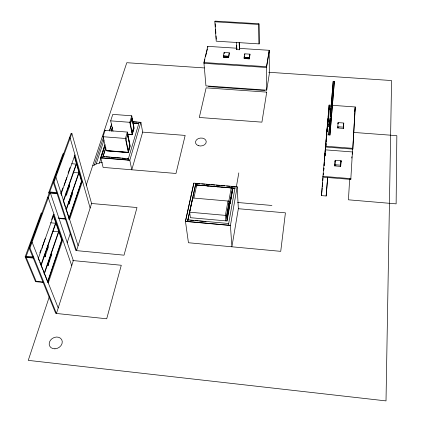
<?xml version="1.0" encoding="UTF-8"?>
<svg xmlns="http://www.w3.org/2000/svg" width="422" height="422" viewBox="0 0 422 422"><rect width="100%" height="100%" fill="white"/><g stroke="black" fill="none" stroke-linecap="round" stroke-linejoin="round"><path stroke-width="0.63" d="M350.803 179.413L352.439 151.957L325.251 149.836L322.877 177.124L350.803 179.413L350.893 178.654L322.935 176.364L321.506 195.602L326.148 195.993L327.678 177.367M355.15 107.747L352.766 149.124L325.462 147.004L329.107 105.089L355.24 106.961L352.85 148.344L352.18 154.22M349.674 178.844L348.435 199.812L396.126 203.863L396.844 135.662L353.736 132.424M335.2 160.276L334.751 165.925L340.628 166.395L341.055 160.74L335.2 160.276L335.121 161.61L335.121 161.183M340.649 166.115L341.034 161.009M343.392 128.114L343.777 123.013L338.101 122.596L337.679 127.961L343.371 128.383L343.656 124.258M323.801 169.528L323.896 167.982L323.685 170.578M324.085 165.429L324.323 162.206M324.423 160.919L325.52 146.228L352.85 148.344M325.162 153.059L325.04 155.697M325.309 151.087L325.557 147.8M325.705 145.827L328.005 118.872L327.351 126.553M325.388 151.092L325.584 148.465L325.373 151.408M325.779 145.833L325.979 143.206M326.127 141.233L326.422 137.287M326.628 136.158L326.818 133.595M326.966 131.675L327.256 127.834M326.702 136.164L326.844 134.243M327.282 128.478L327.039 131.68L327.235 129.76M327.425 126.558L327.667 123.356M327.831 122.011L328.126 118.139M328.221 116.847L329.107 105.089M329.793 123.245L329.545 126.458L328.021 126.347L329.535 106.777L331.091 106.887M334.894 164.733L335.163 161.188M328.77 134.956L333.19 81.351L334.356 81.43L329.946 135.045L328.77 134.956L330.162 118.545M329.893 121.958L330.199 118.097M330.299 116.81L331.043 107.441M333.19 81.351L331.164 106.729M329.946 135.045L334.356 81.43M326.148 195.993L327.651 177.514M328.021 126.347L328.211 124.152M321.506 195.602L322.176 187.901M322.287 186.619L322.624 182.768M322.793 180.843L323.015 178.279M323.294 175.072L323.463 173.147M324.138 165.646L324.302 163.462M324.529 161.114L324.755 158.276M324.982 155.94L325.135 153.729M325.826 145.965L325.99 143.928M326.217 141.423L326.443 138.833M326.67 136.243L326.839 134.296M325.436 151.123L325.552 149.815M325.895 145.896L326.006 144.588M326.29 141.323L326.401 140.014M329.535 106.777L329.339 108.981L330.901 109.092M338.101 122.596L338.027 123.92L338.027 123.482M337.679 127.961L337.79 126.716L343.492 127.143M334.751 165.925L334.862 164.707L340.749 165.181M338.222 127.623L338.908 127.676M336.023 165.619L335.305 165.64M343.371 128.383L343.54 127.075L343.439 128.114M341.055 160.74L340.934 162.032L341.082 161.014M340.628 166.395L340.797 165.097M354.723 111.624L355.24 106.961M351.748 158.044L351.89 156.773M237.19 48.245L207.777 46.357L203.9 62.53L205.952 85.893L266.709 90.144L269.331 73.792L269.215 50.302L239.802 48.414M266.709 90.144L266.514 66.697L269.215 50.302M269.22 51.088L266.519 67.483L203.968 63.311M238.351 208.716L231.889 246.791L230.423 225.343L185.448 221.286L193.856 183.127L237.164 186.782L238.351 208.716L285.42 212.841L280.73 251.348L188.444 242.74L185.448 221.286M237.164 186.782L230.433 225.49L185.469 221.434L193.856 183.127M236.357 186.893L238.81 172.904M229.916 201.864L232.401 188.027L232.533 190.222L230.064 204.048L229.916 201.864L228.703 201.758L231.203 187.927M229.341 206.696L227.089 219.282L226.846 215.442L229.077 202.824L229.383 206.701L229.077 202.824M230.148 202.876L232.327 190.712L232.274 189.177L232.369 190.712L230.19 202.876L230.048 201.347L230.19 202.876M227.031 220.975L229.589 206.674L229.215 201.141L192.759 197.981L189.663 212.197L190.38 217.689L227.031 220.975L226.63 215.484L229.215 201.141M259.113 43.904L258.902 23.753L215.014 21.1L214.851 21.786L216.217 41.187L259.113 43.904L258.902 23.753M227.996 201.036L225.39 215.373L225.807 220.864M249.096 57.735L244.317 57.392L244.349 58.468L249.128 58.785L249.101 57.703M249.344 58.874L249.961 54.153L244.776 53.816L244.106 57.286L244.153 58.537L249.344 58.874L249.961 54.153M244.153 58.537L244.596 56.221M236.389 42.501L236.716 49.601L239.448 49.78L239.364 42.406M236.716 49.601L236.753 45.46M228.613 57.513L229.278 52.813L224.124 52.476L223.37 55.926L223.449 57.176L228.613 57.513L229.278 52.813M193.877 198.103L196.715 185.005L196.842 186.102M187.779 220.347L195.555 184.715M223.449 57.176L223.829 55.451M204.264 62.066L204.86 59.581M205.604 56.469L206.5 52.739M206.796 51.495L207.392 49.01M132.682 121.694L140.874 122.317L142.657 132.123L131.785 169.786L129.77 160.107L100.705 157.728L104.978 144.593M140.874 122.317L129.802 160.255L100.742 157.875L104.809 145.363M128.573 150.765L129.485 147.711M128.33 152.463L130.229 146.096L127.375 132.075L105.099 130.345L103 136.707L106.339 150.686L128.33 152.463L125.424 138.474L127.375 132.075M133.742 127.534L132.149 132.719L133.742 127.534L131.986 118.45L130.366 123.646L131.949 118.45M127.444 134.402L131.954 134.75L132.83 131.347M133.199 130.103L133.758 128.235M131.954 134.75L133.816 128.536M127.666 134.259L132.202 134.613L134.138 128.135L131.764 115.807L112.795 114.378L110.675 120.85L113.006 131.3M129.791 145.326L128.23 150.417L126.099 140.141L127.692 135.029L129.791 145.326L127.692 135.029M132.202 134.613L129.776 122.306L131.764 115.807M91.579 203.499L76.524 250.621L54.021 182.13L71.851 133.357L71.118 133.299L53.251 182.067L75.828 250.552L124.026 255.178L137.002 207.534L91.579 203.499L71.851 133.357M105.79 147.79L102.551 158.023M111.223 130.978L112.431 127.207M102.952 156.773L105.816 147.911M111.25 131.11L112.263 127.982M109.456 130.825L111.698 123.941M109.488 130.973L111.524 124.717M101.011 158.086L99.202 163.662L96.364 163.425M101.802 155.665L104.856 146.265M104.076 139.909L96 164.533L94.581 164.411M49.363 296.582L28.248 360.367L386.009 400.9L391.569 80.544L268.708 72.267M67.167 242.803L70.274 233.419M86.215 185.269L126.795 62.704L204.322 67.926M103.575 137.113L94.217 165.519L92.793 165.403M48.282 282.94L62.794 239.786L62.06 239.717L47.723 282.249M69.619 219.493L82.49 181.233L81.794 181.17L68.897 219.424M47.554 281.822L61.907 239.274M68.96 218.359L81.662 180.716M47.106 265.343L48.24 265.454L48.34 265.164L47.702 263.502M68.2 203.868L69.361 203.705L68.812 201.974M44.025 273.883L58.479 231.778L52.914 231.261M66.112 209.539L78.692 172.893L73.106 172.424M44.416 273.704L58.637 232.232L58.479 231.778M66.259 209.998L78.824 173.363L78.692 172.893M48.704 261.988L48.245 260.791L48.746 261.993L49.659 259.33M71.445 193.265L71.867 194.521L71.065 196.863L70.638 195.613M44.067 256.697L45.212 256.808L45.318 256.518L44.458 254.287M65.595 194.99L66.771 194.827L66.038 192.511M40.945 264.99L55.514 223.254L50.503 222.79M63.311 200.914L76.16 164.1L71.761 163.736M41.124 265.443L55.678 223.718L55.514 223.254M63.464 201.384L76.303 164.58L76.16 164.1M47.106 249.492L46.736 248.516L47.148 249.497L47.886 247.387L47.475 246.401M69.055 186.619L68.702 185.601L69.055 186.619L68.401 188.486L68.047 187.468M39.784 252.947L40.876 249.856M51.611 219.556L53.146 215.231M60.873 193.408L62.836 187.874M68.063 173.12L70.026 167.587M42.058 247.477L45.281 238.372M63.996 185.49L66.845 177.446M38.423 258.127L53.963 214.202M61.253 193.603L74.958 154.858M41.984 248.421L42.089 248.131M72.637 260.522L121.283 265.264L106.708 318.784L55.709 313.388L29.129 247.909L49.448 192.448L50.229 192.516L73.338 260.59L56.448 313.467L29.951 247.988L50.229 192.516M49.511 192.574L63.664 153.935L62.941 153.877L48.762 192.506L49.184 193.74M43.16 282.423L35.553 281.653L25.156 256.829L41.224 213.047L41.989 213.115L25.948 256.903L36.313 281.727M214.851 21.786L258.776 24.444M223.37 55.926L228.545 56.268M244.106 57.286L249.307 57.624M203.9 62.53L266.514 66.697M208.447 86.594L264.916 90.551M330.278 115.633L331.486 115.723M343.756 123.271L343.656 124.316M133.099 121.874L137.213 122.185M138.949 122.317L140.901 122.464M110.675 120.85L129.776 122.306M132.935 123.034L138.764 123.63L132.962 123.187M142.657 132.123L185.163 135.415L175.985 173.468L103.116 167.402L100.705 157.728M104.445 130.213L105.816 130.319M127.381 134.101L131.896 134.454M103 136.707L125.424 138.474M69.408 137.952L70.152 138.01L90.139 208.02M104.951 156.789L102.963 156.483L128.393 158.704L127.091 158.598M106.254 156.894L110.163 157.216M111.466 157.322L115.37 157.638M116.672 157.749L120.581 158.065M121.884 158.171L125.139 158.44M99.56 162.56L102.398 162.792M196.488 183.496L199.78 183.776M201.737 183.939L205.029 184.219M206.326 184.33L209.618 184.604M210.921 184.715L214.867 185.052M216.169 185.158L220.115 185.495M221.418 185.601L224.71 185.88M226.661 186.044L229.958 186.324M231.256 186.434L234.548 186.714M198.082 185.195L195.481 184.825L234.917 188.312L231.689 188.038M195.481 184.847L234.912 188.186M201.959 185.522L203.251 185.633M207.128 185.96L208.421 186.07M212.298 186.397L213.59 186.508M216.824 186.782L218.116 186.888M221.993 187.22L223.285 187.326M226.519 187.6L227.811 187.711M55.124 176.955L55.889 177.018L78.096 245.704M53.251 182.067L54.021 182.13M237.565 202.486L271.91 205.467M49.733 191.968L56.838 192.59M48.762 192.506L57.271 193.255M50.324 193.112L57.429 193.74M65.684 194.732L66.771 194.827M70.5 198.387L69.73 200.751L69.34 199.506M47.512 197.723L48.298 197.791L71.724 265.644M189.663 212.197L226.63 215.484M68.29 203.61L69.361 203.705M228.666 223.512L187.843 219.82L189.156 220.084M190.454 220.2L193.693 220.49M194.985 220.606L198.224 220.901M199.522 221.017L203.409 221.365M204.707 221.481L205.999 221.597M58.178 218.01L65.642 218.696M58.953 218.517L65.79 219.139M31.26 242.08L32.077 242.159L58.21 307.939M29.129 247.909L29.951 247.988M51.115 254.962L50.25 257.605M44.168 256.407L45.318 256.518M26.201 256.223L33.333 256.914M25.156 256.829L33.734 257.668M26.143 257.373L33.275 258.069M36.134 281.3L42.986 281.996M38.107 257.963L39.315 260.991M39.795 262.204L40.997 265.232M41.483 266.446L42.685 269.473M43.165 270.681L47.744 282.191M47.85 263.339L48.308 264.536L51.859 254.165L51.183 252.361M44.574 255.136L45.212 256.808M47.602 263.792L48.24 265.454M44.579 254.049L45.286 255.88L48.435 246.828L47.976 245.599M53.183 215.373L61.849 240.334M53.336 214.529L62.176 240.055M60.916 193.55L61.512 195.397M63.11 200.334L65.304 207.112M65.705 208.347L69.102 218.828M66.265 192.685L66.745 194.204L69.535 186.192L69.066 184.667M68.944 201.853L69.335 203.098L72.484 193.904L71.909 192.026M66.133 193.35L66.681 195.085M68.543 201.653L69.271 203.963M63.664 153.935L63.812 154.426M74.42 155.428L81.879 181.471M74.219 155.987L81.61 181.724M127.977 160.107L139.144 122.333M129.786 146.191L129.849 146.487M130.366 123.646L132.186 132.719M187.5 221.619L195.829 183.443M207.777 46.357L207.84 47.143M228.376 225.306L235.191 186.767M215.194 23.685L215.42 26.924M215.605 29.508L215.874 33.391M216.059 35.975L216.286 39.209M224.124 52.476L224.203 53.726M227.59 57.155L228.212 57.197M239.147 42.675L239.448 49.78M244.776 53.816L244.823 55.066M266.725 92.117L261.92 122.153L199.305 117.474L206.126 87.86L266.725 92.117M228.344 56.348L228.397 57.424L223.644 57.112L223.586 56.036L228.344 56.348M248.933 58.558L248.31 58.516L248.933 58.558M127.966 152.3L106.819 150.596L106.887 150.891L128.024 152.595L127.966 152.3M54.944 348.82A6.815 5.602 -28.6 0 0 61.754 339.747A6.815 5.602 -28.6 0 0 50.476 340.206A6.815 5.602 -28.6 0 0 54.944 348.82M198.277 145.627A5.402 3.983 -5.6 0 0 206.252 141.681A5.402 3.983 -5.6 0 0 198.066 138.727A5.402 3.983 -5.6 0 0 198.277 145.627"/></g></svg>
